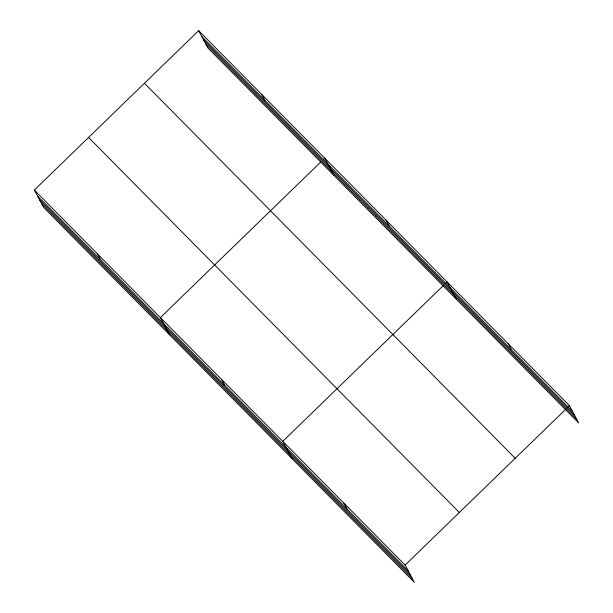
<?xml version="1.0" encoding="UTF-8"?>
<svg xmlns="http://www.w3.org/2000/svg" width="613" height="613" viewBox="0 0 613 613"><rect width="100%" height="100%" fill="white"/><g stroke="black" fill="none" stroke-linecap="round" stroke-linejoin="round"><path stroke-width="0.92" d="M34.343 190.068L405.109 565.094L414.327 582.35L43.561 207.324L34.343 190.068L198.673 30.65L569.439 405.676L578.657 422.932L207.891 47.906L198.673 30.65M320.614 162.154L160.407 317.58L169.625 334.836M323.365 159.487L324.737 158.162L333.947 175.418M443.651 285.244L282.762 441.337L291.972 458.593M445.712 283.244L447.084 281.919L456.302 299.175M405.109 565.094L566.006 409.001M567.377 407.668L569.439 405.676M201.815 36.535L572.58 411.561M203.822 40.289L574.588 415.315M205.884 44.151L576.649 419.177M144.446 83.261L515.211 458.279M88.578 137.458L459.336 512.483M37.493 195.953L408.25 570.979M39.493 199.708L410.258 574.733M41.561 203.577L412.319 578.595M508.261 343.793L511.403 349.678M385.914 220.036L389.056 225.921M261.705 94.402L264.847 100.287M343.931 503.212L347.073 509.096M221.584 379.455L224.726 385.339M97.375 253.82L100.517 259.705"/></g></svg>
